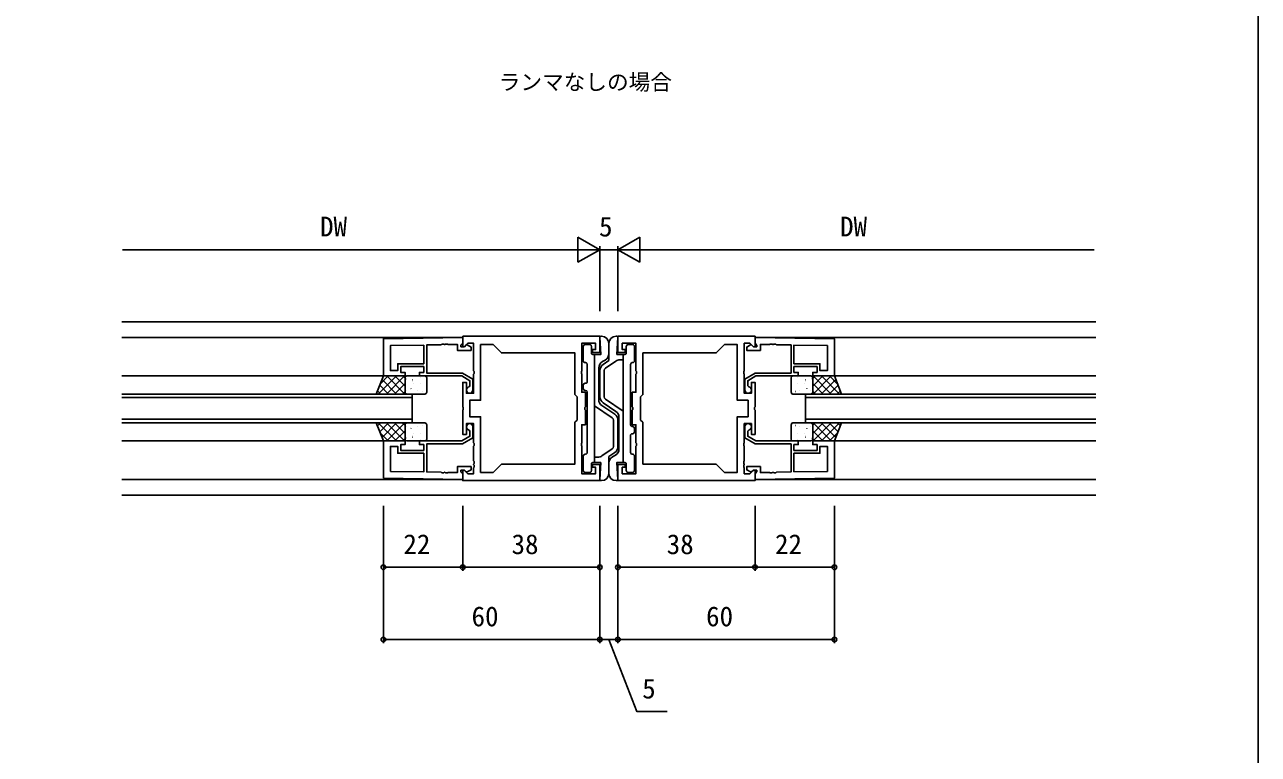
# Model space of a CAD drawing. Units: millimetres, scale not verified. Extents: x -437 to 438, y -681 to 679.
# Drawn here: x 96.4 to 438.3, y -131 to 71.1 of the extents above; entities that cross this region are included whole.
import ezdxf
from ezdxf.enums import TextEntityAlignment as Align

# ---------------------------------------------------------------- set-up
doc = ezdxf.new("R2010")
doc.units = ezdxf.units.MM
doc.header["$LTSCALE"] = 4
for name, color, linetype in [('0-1_USER1', 3, 'Continuous'), ('0-2_YKK_11', 7, 'Continuous'), ('0-3_YKK_12', 2, 'Continuous'), ('0-4_YKK_13', 4, 'Continuous'), ('0-6_YKK_D', 6, 'Continuous'), ('0-7_YKK_ZWAK', 7, 'Continuous')]:
    doc.layers.add(name, color=color, linetype=linetype)
doc.styles.add('ＭＳ ゴシック', font='')
doc.styles.get('ＭＳ ゴシック').set_extended_font_data('MS Gothic')

msp = doc.modelspace()

# ---------------------------------------------------------------- linework, layer by layer
at = {"layer": '0-2_YKK_11'}
for points in [[(217.799, -15.501), (195.799, -15.885), (195.799, -26.201), (201.799, -26.201), (201.799, -25.201), (200.599, -25.201), (200.599, -23.601), (206.999, -23.601), (206.999, -25.201), (205.799, -25.201), (205.799, -26.201), (217.547, -26.201), (219.799, -27.501), (219.799, -28.918), (219.549, -29.214)], [(220.599, -30.101), (220.599, -27.039), (217.762, -25.401), (207.799, -25.401), (207.799, -17.606), (211.841, -17.535), (212.022, -17.412), (212.572, -17.403), (212.757, -17.519), (212.841, -17.518), (213.022, -17.395), (213.572, -17.385), (213.757, -17.502), (216.299, -17.458), (216.299, -19.101), (220.099, -19.101), (220.099, -18.201), (219.06, -17.601), (218.749, -17.601), (218.249, -18.101), (217.299, -18.101), (217.299, -17.631), (217.499, -17.431), (217.799, -17.131), (217.799, -15.501)], [(217.799, -15.201), (255.799, -15.201), (255.799, -19.701), (253.799, -19.701), (253.799, -18.901), (254.599, -18.901), (254.599, -17.131), (250.799, -17.131), (250.799, -24.743), (250.679, -24.926), (250.679, -25.476), (250.799, -25.659), (250.799, -30.701), (251.799, -30.701), (251.799, -34.743), (251.679, -34.926), (251.679, -35.476), (251.799, -35.659), (251.799, -39.701), (250.799, -39.701), (250.799, -44.743), (250.679, -44.926), (250.679, -45.476), (250.799, -45.659), (250.799, -53.271), (254.599, -53.271), (254.599, -51.501), (253.799, -51.501), (253.799, -50.701), (255.799, -50.701), (255.799, -55.201), (217.799, -55.201), (217.799, -52.401), (218.169, -52.247), (219.193, -53.271), (220.799, -53.271), (220.799, -51.659), (220.919, -51.476), (220.919, -50.926), (220.799, -50.743)], [(220.799, -50.743), (220.799, -50.659), (220.919, -50.476), (220.919, -49.926), (220.799, -49.743), (220.799, -45.659), (220.919, -45.476), (220.919, -44.926), (220.799, -44.743), (220.799, -39.401), (218.799, -39.401), (218.799, -42.401), (217.799, -42.401), (217.799, -35.659), (217.919, -35.476), (217.919, -34.926), (217.799, -34.743), (217.799, -28.001), (218.799, -28.001), (218.799, -31.001), (220.799, -31.001), (220.799, -25.659), (220.919, -25.476), (220.919, -24.926), (220.799, -24.743), (220.799, -17.131), (219.193, -17.131), (218.169, -18.155), (217.799, -18.002), (217.799, -15.201)], [(298.799, -15.201), (260.799, -15.201), (260.799, -19.701), (262.799, -19.701), (262.799, -18.901), (261.999, -18.901), (261.999, -17.131), (265.799, -17.131), (265.799, -24.743), (265.919, -24.926), (265.919, -25.476), (265.799, -25.659), (265.799, -30.701), (264.799, -30.701), (264.799, -34.743), (264.919, -34.926), (264.919, -35.476), (264.799, -35.659), (264.799, -39.701), (265.799, -39.701), (265.799, -44.743), (265.919, -44.926), (265.919, -45.476), (265.799, -45.659), (265.799, -53.271), (261.999, -53.271), (261.999, -51.501), (262.799, -51.501), (262.799, -50.701), (260.799, -50.701), (260.799, -55.201), (298.799, -55.201), (298.799, -52.401), (298.429, -52.247), (297.405, -53.271), (295.799, -53.271), (295.799, -51.659), (295.679, -51.476), (295.679, -50.926), (295.799, -50.743)], [(295.799, -50.743), (295.799, -50.659), (295.679, -50.476), (295.679, -49.926), (295.799, -49.743), (295.799, -45.659), (295.679, -45.476), (295.679, -44.926), (295.799, -44.743), (295.799, -39.401), (297.799, -39.401), (297.799, -42.401), (298.799, -42.401), (298.799, -35.659), (298.679, -35.476), (298.679, -34.926), (298.799, -34.743), (298.799, -28.001), (297.799, -28.001), (297.799, -31.001), (295.799, -31.001), (295.799, -25.659), (295.679, -25.476), (295.679, -24.926), (295.799, -24.743), (295.799, -17.131), (297.405, -17.131), (298.429, -18.155), (298.799, -18.002), (298.799, -15.201)], [(295.999, -30.101), (295.999, -27.039), (298.836, -25.401), (308.799, -25.401), (308.799, -17.606), (304.757, -17.535), (304.576, -17.412), (304.026, -17.403), (303.841, -17.519), (303.757, -17.518), (303.576, -17.395), (303.026, -17.385), (302.841, -17.502), (300.299, -17.458), (300.299, -19.101), (296.499, -19.101), (296.499, -18.201), (297.538, -17.601), (297.849, -17.601), (298.349, -18.101), (299.299, -18.101), (299.299, -17.631), (299.099, -17.431), (298.799, -17.131), (298.799, -15.501)], [(298.799, -15.501), (320.799, -15.885), (320.799, -26.201), (314.799, -26.201), (314.799, -25.201), (315.999, -25.201), (315.999, -23.601), (309.599, -23.601), (309.599, -25.201), (310.799, -25.201), (310.799, -26.201), (299.051, -26.201), (296.799, -27.501), (296.799, -28.918), (297.049, -29.214)], [(195.799, -54.517), (217.799, -54.901), (217.799, -53.271), (217.499, -52.971), (217.299, -52.771), (217.299, -52.301), (218.249, -52.301), (218.749, -52.801), (219.06, -52.801), (220.099, -52.201), (220.099, -51.301), (216.299, -51.301), (216.299, -52.945), (213.757, -52.9), (213.572, -53.017), (213.022, -53.007), (212.841, -52.884), (212.757, -52.883), (212.572, -53), (212.022, -52.99), (211.841, -52.867), (207.799, -52.796), (207.799, -45.001), (217.762, -45.001), (220.599, -43.363), (220.599, -40.301)], [(295.999, -40.301), (295.999, -43.363), (298.836, -45.001), (308.799, -45.001), (308.799, -52.796), (304.757, -52.867), (304.576, -52.99), (304.026, -53), (303.841, -52.883), (303.757, -52.884), (303.576, -53.007), (303.026, -53.017), (302.841, -52.9), (300.299, -52.945), (300.299, -51.301), (296.499, -51.301), (296.499, -52.201), (297.538, -52.801), (297.849, -52.801), (298.349, -52.301), (299.299, -52.301), (299.299, -52.771), (299.099, -52.971), (298.799, -53.271), (298.799, -54.901)], [(219.549, -41.189), (219.799, -41.484), (219.799, -42.901), (217.547, -44.201), (205.799, -44.201), (205.799, -45.201), (206.999, -45.201), (206.999, -46.801), (200.599, -46.801), (200.599, -45.201), (201.799, -45.201), (201.799, -44.201), (195.799, -44.201), (195.799, -54.517)], [(298.799, -54.901), (320.799, -54.517), (320.799, -44.201), (314.799, -44.201), (314.799, -45.201), (315.999, -45.201), (315.999, -46.801), (309.599, -46.801), (309.599, -45.201), (310.799, -45.201), (310.799, -44.201), (299.051, -44.201), (296.799, -42.901), (296.799, -41.484), (297.049, -41.189)]]:
    msp.add_lwpolyline(points, dxfattribs=at)
for points in [[(206.999, -17.62), (197.729, -17.782), (197.729, -24.701), (199.799, -24.701), (199.799, -22.801), (206.999, -22.801)], [(228.529, -50.601), (248.869, -50.601), (248.869, -39.031), (249.499, -38.401), (249.499, -32.001), (248.869, -31.371), (248.869, -19.801), (228.529, -19.801), (226.229, -17.501), (222.729, -17.501), (222.729, -32.931), (219.729, -32.931), (219.729, -37.471), (222.729, -37.471), (222.729, -52.901), (226.229, -52.901)], [(288.069, -50.601), (267.729, -50.601), (267.729, -39.031), (267.099, -38.401), (267.099, -32.001), (267.729, -31.371), (267.729, -19.801), (288.069, -19.801), (290.369, -17.501), (293.869, -17.501), (293.869, -32.931), (296.869, -32.931), (296.869, -37.471), (293.869, -37.471), (293.869, -52.901), (290.369, -52.901)], [(318.869, -17.782), (309.599, -17.62), (309.599, -22.801), (316.799, -22.801), (316.799, -24.701), (318.869, -24.701)], [(197.729, -52.62), (206.999, -52.782), (206.999, -47.601), (199.799, -47.601), (199.799, -45.701), (197.729, -45.701)], [(309.599, -52.782), (318.869, -52.62), (318.869, -45.701), (316.799, -45.701), (316.799, -47.601), (309.599, -47.601)]]:
    msp.add_lwpolyline(points, close=True, dxfattribs=at)
for centre, start, end in [((219.699, -30.101), 99.59407, 0), ((296.899, -30.101), 180, 80.40593), ((219.699, -40.301), 360, 260.40593), ((296.899, -40.301), 279.59407, 180)]:
    msp.add_arc(centre, 0.9, start, end, dxfattribs=at)
at = {"layer": '0-3_YKK_12'}
for p, q in [((123.301, -11.201), (393.301, -11.201)), ((123.301, -15.501), (217.799, -15.501)), ((393.301, -15.501), (298.799, -15.501)), ((123.301, -26.201), (195.801, -26.201)), ((393.301, -26.201), (320.801, -26.201)), ((123.301, -31.201), (203.799, -31.201)), ((203.799, -32.201), (123.301, -32.201)), ((203.799, -39.201), (203.799, -31.201)), ((203.803, -38.201), (203.803, -31.801)), ((312.795, -31.201), (393.301, -31.201)), ((393.301, -32.201), (312.795, -32.201)), ((312.795, -38.996), (312.795, -32.596)), ((312.796, -32.596), (312.796, -38.996)), ((312.799, -39.201), (312.799, -31.201)), ((123.301, -38.201), (203.799, -38.201)), ((203.799, -39.201), (123.301, -39.201)), ((312.795, -38.201), (393.301, -38.201)), ((393.301, -39.201), (312.795, -39.201)), ((123.301, -44.201), (195.801, -44.201)), ((393.301, -44.201), (320.801, -44.201)), ((123.301, -54.901), (217.799, -54.901)), ((393.301, -54.901), (298.799, -54.901)), ((123.301, -59.201), (393.301, -59.2))]:
    msp.add_line(p, q, dxfattribs=at)
at = {"layer": '0-4_YKK_13'}
for p, q in [((256.1, -15.201), (256.3, -15.201)), ((260.5, -15.201), (260.3, -15.201)), ((260.5, -20.201), (260.8, -15.52)), ((251.2, -22.001), (251.2, -18.001)), ((253, -17.501), (251.7, -17.501)), ((253.5, -19.901), (253.5, -18.001)), ((254.3, -50.201), (254.3, -20.201)), ((258.3, -17.201), (258.3, -21.901)), ((258.3, -17.201), (258.3, -20.044)), ((262.8, -20.201), (260.5, -20.201)), ((262.3, -20.201), (262.3, -50.201)), ((263.1, -19.901), (263.1, -18.001)), ((263.6, -17.501), (264.9, -17.501)), ((265.4, -22.001), (265.4, -18.001)), ((251.8, -22.501), (251.7, -22.501)), ((252.3, -23.001), (252.3, -27.701)), ((257.292, -21.78), (256.508, -22.228)), ((256.677, -23.003), (258.3, -21.901)), ((257.35, -23.998), (260.219, -22.047)), ((261.344, -21.701), (262.3, -21.701)), ((264.3, -23.001), (264.3, -39.701)), ((264.8, -22.501), (264.9, -22.501)), ((194.397, -31.201), (199.397, -26.201)), ((194.897, -28.456), (197.152, -26.201)), ((195.421, -27.147), (199.475, -31.201)), ((196.642, -31.201), (201.642, -26.201)), ((196.72, -26.201), (201.72, -31.201)), ((198.965, -26.201), (201.799, -29.035)), ((201.21, -26.201), (201.799, -26.79)), ((201.799, -26.701), (201.799, -30.701)), ((201.987, -27.012), (202.011, -27.056)), ((207.299, -26.201), (202.299, -26.201)), ((203.766, -27.227), (203.855, -27.273)), ((206.081, -26.484), (206.089, -26.491)), ((206.518, -26.201), (206.525, -26.214)), ((207.799, -30.701), (207.799, -26.701)), ((255.5, -32.745), (255.5, -23.965)), ((255.801, -31.939), (255.8, -24.658)), ((257.001, -31.943), (257, -24.66)), ((308.799, -30.701), (308.799, -26.701)), ((309.299, -26.201), (314.299, -26.201)), ((310.08, -26.201), (310.073, -26.214)), ((310.516, -26.484), (310.509, -26.491)), ((312.832, -27.227), (312.743, -27.273)), ((314.61, -27.012), (314.586, -27.056)), ((317.633, -26.201), (314.799, -29.035)), ((315.388, -26.201), (314.799, -26.79)), ((314.799, -26.701), (314.799, -30.701)), ((319.878, -26.201), (314.878, -31.201)), ((319.955, -31.201), (314.955, -26.201)), ((321.177, -27.147), (317.123, -31.201)), ((322.2, -31.201), (317.2, -26.201)), ((321.701, -28.456), (319.446, -26.201)), ((194.138, -30.354), (194.984, -31.201)), ((194.779, -28.751), (197.229, -31.201)), ((198.887, -31.201), (201.799, -28.289)), ((201.132, -31.201), (201.799, -30.534)), ((202.339, -30.323), (202.347, -30.329)), ((203.445, -29.68), (203.469, -29.724)), ((203.877, -27.604), (203.901, -27.647)), ((204.061, -28.27), (204.069, -28.276)), ((205.335, -30.271), (205.359, -30.315)), ((206.069, -28.247), (206.093, -28.29)), ((206.527, -30.478), (206.534, -30.485)), ((251.199, -29.701), (251.199, -28.701)), ((251.8, -28.201), (251.699, -28.201)), ((251.699, -30.201), (251.8, -30.201)), ((252.3, -47.401), (252.3, -30.701)), ((310.071, -30.478), (310.063, -30.485)), ((310.529, -28.247), (310.505, -28.29)), ((311.263, -30.271), (311.239, -30.315)), ((312.536, -28.27), (312.529, -28.276)), ((312.721, -27.604), (312.697, -27.647)), ((313.153, -29.68), (313.129, -29.724)), ((314.258, -30.323), (314.251, -30.329)), ((317.71, -31.201), (314.799, -28.289)), ((315.465, -31.201), (314.799, -30.534)), ((321.819, -28.751), (319.368, -31.201)), ((322.46, -30.354), (321.613, -31.201)), ((202.299, -31.201), (207.299, -31.201)), ((207.526, -30.914), (207.55, -30.958)), ((256.677, -33.593), (260.224, -36.003)), ((257.351, -32.604), (262.3, -35.97)), ((309.071, -30.914), (309.048, -30.958)), ((314.299, -31.201), (309.299, -31.201)), ((259.249, -37.798), (254.3, -34.432)), ((259.923, -36.809), (256.376, -34.399)), ((194.138, -40.048), (194.984, -39.201)), ((194.397, -39.201), (199.397, -44.201)), ((194.779, -41.651), (197.229, -39.201)), ((195.421, -43.255), (199.475, -39.201)), ((196.642, -39.201), (201.642, -44.201)), ((196.72, -44.201), (201.72, -39.201)), ((198.887, -39.201), (201.799, -42.113)), ((201.132, -39.201), (201.799, -39.868)), ((201.799, -43.701), (201.799, -39.701)), ((202.299, -39.201), (207.299, -39.201)), ((202.339, -40.08), (202.347, -40.073)), ((203.445, -40.722), (203.469, -40.678)), ((205.335, -40.131), (205.359, -40.087)), ((206.527, -39.924), (206.534, -39.917)), ((207.526, -39.488), (207.55, -39.444)), ((207.799, -39.701), (207.799, -43.701)), ((259.599, -38.46), (259.6, -45.743)), ((260.799, -38.463), (260.8, -45.745)), ((261.1, -37.657), (261.1, -46.437)), ((264.901, -40.201), (264.8, -40.201)), ((265.401, -40.701), (265.401, -41.701)), ((308.799, -39.701), (308.799, -43.701)), ((309.071, -39.488), (309.048, -39.444)), ((314.299, -39.201), (309.299, -39.201)), ((310.071, -39.924), (310.063, -39.917)), ((311.263, -40.131), (311.239, -40.087)), ((313.153, -40.722), (313.129, -40.678)), ((314.258, -40.08), (314.251, -40.073)), ((317.71, -39.201), (314.799, -42.113)), ((315.465, -39.201), (314.799, -39.868)), ((314.799, -43.701), (314.799, -39.701)), ((319.878, -44.201), (314.878, -39.201)), ((319.955, -39.201), (314.955, -44.201)), ((321.177, -43.255), (317.123, -39.201)), ((322.2, -39.201), (317.2, -44.201)), ((321.819, -41.651), (319.368, -39.201)), ((322.46, -40.048), (321.613, -39.201)), ((194.897, -41.946), (197.152, -44.201)), ((198.965, -44.201), (201.799, -41.367)), ((201.21, -44.201), (201.799, -43.612)), ((201.987, -43.39), (202.011, -43.346)), ((207.299, -44.201), (202.299, -44.201)), ((203.766, -43.175), (203.855, -43.129)), ((203.877, -42.799), (203.901, -42.755)), ((204.061, -42.132), (204.069, -42.126)), ((206.069, -42.156), (206.093, -42.112)), ((206.081, -43.918), (206.089, -43.912)), ((206.518, -44.201), (206.525, -44.188)), ((264.3, -47.401), (264.3, -42.701)), ((264.8, -42.201), (264.901, -42.201)), ((309.299, -44.201), (314.299, -44.201)), ((310.08, -44.201), (310.073, -44.188)), ((310.529, -42.156), (310.505, -42.112)), ((310.516, -43.918), (310.509, -43.912)), ((312.536, -42.132), (312.529, -42.126)), ((312.721, -42.799), (312.697, -42.755)), ((312.832, -43.175), (312.743, -43.129)), ((314.61, -43.39), (314.586, -43.346)), ((317.633, -44.201), (314.799, -41.367)), ((315.388, -44.201), (314.799, -43.612)), ((321.701, -41.946), (319.446, -44.201)), ((259.25, -46.404), (256.381, -48.355)), ((259.923, -47.399), (258.3, -48.501)), ((251.2, -48.401), (251.2, -52.401)), ((251.8, -47.901), (251.7, -47.901)), ((253.5, -50.501), (253.5, -52.401)), ((253.8, -50.201), (256.1, -50.201)), ((255.256, -48.701), (254.3, -48.701)), ((256.1, -50.201), (255.8, -54.882)), ((258.3, -53.201), (258.3, -48.501)), ((258.3, -53.201), (258.3, -50.359)), ((259.308, -48.622), (260.092, -48.174)), ((263.1, -50.501), (263.1, -52.401)), ((264.8, -47.901), (264.9, -47.901)), ((265.4, -48.401), (265.4, -52.401)), ((253, -52.901), (251.7, -52.901)), ((263.6, -52.901), (264.9, -52.901)), ((256.1, -55.201), (256.3, -55.201)), ((260.5, -55.201), (260.3, -55.201))]:
    msp.add_line(p, q, dxfattribs=at)
for points in [[(253.8, -20.201), (256.1, -20.201), (255.8, -15.521)], [(262.8, -50.201), (260.5, -50.201), (260.8, -54.882)]]:
    msp.add_lwpolyline(points, dxfattribs=at)
for points in [[(193.799, -31.201), (195.799, -26.201), (201.799, -26.201), (201.799, -31.201)], [(322.799, -31.201), (320.799, -26.201), (314.799, -26.201), (314.799, -31.201)], [(193.799, -39.201), (195.799, -44.201), (201.799, -44.201), (201.799, -39.201)], [(322.799, -39.201), (320.799, -44.201), (314.799, -44.201), (314.799, -39.201)]]:
    msp.add_lwpolyline(points, close=True, dxfattribs=at)
for centre, radius, start, end in [((256.1, -15.501), 0.3, 90, 183.65976), ((256.3, -17.201), 2, 360, 90), ((260.3, -17.201), 2, 90, 180), ((260.5, -15.501), 0.3, 356.34024, 90), ((251.7, -18.001), 0.5, 89.99641, 179.99641), ((253, -18.001), 0.5, 359.99641, 89.99641), ((253.8, -19.901), 0.3, 179.99641, 270), ((256.3, -20.044), 2, 299.74538, 360), ((262.8, -19.901), 0.3, 270, 0.00359), ((263.6, -18.001), 0.5, 90.00359, 180.00359), ((264.9, -18.001), 0.5, 0.00359, 90.00359), ((251.7, -22.001), 0.5, 179.99641, 270), ((251.8, -23.001), 0.5, 360, 89.99997), ((257.5, -23.965), 2, 119.74538, 180), ((257.8, -24.657), 2, 124.16806, 180.00289), ((261.344, -23.701), 2, 90, 124.21613), ((264.8, -23.001), 0.5, 90, 180), ((264.9, -22.001), 0.5, 270, 0.00359), ((202.299, -26.701), 0.5, 90, 180), ((207.299, -26.701), 0.5, 0, 90), ((257.8, -24.659), 0.8, 124.21613, 180.00289), ((309.299, -26.701), 0.5, 90, 180), ((314.299, -26.701), 0.5, 0, 90), ((202.299, -30.701), 0.5, 180, 270), ((207.299, -30.701), 0.5, 270, 0), ((251.699, -28.701), 0.5, 89.99641, 179.99641), ((251.699, -29.701), 0.5, 179.99641, 269.99641), ((251.8, -27.701), 0.5, 269.99641, 360), ((251.8, -30.701), 0.5, 0, 89.97137), ((309.299, -30.701), 0.5, 180, 270), ((314.299, -30.701), 0.5, 270, 0), ((257.5, -32.745), 2, 180, 235.81101), ((257.801, -31.939), 2, 180.00289, 235.81101), ((257.801, -31.943), 0.8, 180.00289, 235.78387), ((258.799, -38.464), 2, 0.00289, 55.81101), ((259.1, -37.657), 2, 0, 55.81101), ((202.299, -39.701), 0.5, 90, 180), ((207.299, -39.701), 0.5, 0, 90), ((258.799, -38.46), 0.8, 0.00289, 55.78387), ((264.8, -39.701), 0.5, 180, 269.97137), ((264.901, -40.701), 0.5, 359.99641, 89.99641), ((309.299, -39.701), 0.5, 90, 180), ((314.299, -39.701), 0.5, 0, 90), ((202.299, -43.701), 0.5, 180, 270), ((207.299, -43.701), 0.5, 270, 0), ((264.8, -42.701), 0.5, 89.99641, 180), ((264.901, -41.701), 0.5, 269.99641, 359.99641), ((309.299, -43.701), 0.5, 180, 270), ((314.299, -43.701), 0.5, 270, 0), ((251.8, -47.401), 0.5, 270, 0), ((258.8, -45.743), 0.8, 304.21613, 0.00289), ((258.8, -45.745), 2, 304.16806, 0.00289), ((259.1, -46.437), 2, 299.74538, 0), ((264.8, -47.401), 0.5, 180, 269.99997), ((251.7, -48.401), 0.5, 90, 180.00359), ((253.8, -50.501), 0.3, 90, 180.00359), ((255.256, -46.701), 2, 270, 304.21613), ((260.3, -50.359), 2, 119.74538, 180), ((262.8, -50.501), 0.3, 359.99641, 90), ((264.9, -48.401), 0.5, 359.99641, 90), ((251.7, -52.401), 0.5, 180.00359, 270.00359), ((253, -52.401), 0.5, 270.00359, 0.00359), ((256.3, -53.201), 2, 270, 0), ((260.3, -53.201), 2, 180, 270), ((263.6, -52.401), 0.5, 179.99641, 269.99641), ((264.9, -52.401), 0.5, 269.99641, 359.99641), ((256.1, -54.901), 0.3, 176.34024, 270), ((260.5, -54.901), 0.3, 270, 3.65976)]:
    msp.add_arc(centre, radius, start, end, dxfattribs=at)
at = {"layer": '0-6_YKK_D'}
for p, q in [((255.798, 8.8), (249.736, 12.3)), ((249.736, 12.3), (249.736, 5.3)), ((260.799, 8.8), (266.861, 12.3)), ((266.861, 5.3), (266.861, 12.3)), ((123.505, 8.8), (248.798, 8.8)), ((255.798, 8.8), (243.674, 8.8)), ((255.798, 8.8), (249.736, 5.3)), ((255.798, -8.201), (255.798, 9.8)), ((255.798, -8.201), (255.798, 9.8)), ((255.798, 8.8), (260.799, 8.8)), ((260.799, -8.201), (260.799, 9.8)), ((260.799, -8.201), (260.799, 9.8)), ((260.799, 8.8), (266.861, 5.3)), ((260.799, 8.8), (272.923, 8.8)), ((392.763, 8.8), (267.799, 8.8)), ((195.799, -62.201), (195.799, -100.201)), ((195.799, -62.201), (195.799, -80.201)), ((217.799, -62.201), (217.799, -80.201)), ((217.799, -62.201), (217.799, -80.201)), ((255.799, -62.201), (255.799, -100.201)), ((255.8, -62.201), (255.8, -80.201)), ((255.8, -62.201), (255.8, -100.201)), ((260.8, -62.2), (260.8, -100.201)), ((260.8, -62.2), (260.8, -100.201)), ((260.8, -62.2), (260.8, -80.201)), ((298.799, -62.2), (298.799, -80.201)), ((298.799, -62.2), (298.799, -80.201)), ((320.799, -62.2), (320.799, -100.201)), ((320.799, -62.2), (320.799, -80.201)), ((195.799, -79.201), (217.799, -79.201)), ((217.799, -79.201), (255.8, -79.201)), ((260.8, -79.201), (298.799, -79.201)), ((298.799, -79.201), (320.799, -79.201)), ((255.799, -99.201), (195.799, -99.201)), ((255.8, -99.201), (260.8, -99.201)), ((260.8, -99.201), (320.799, -99.201))]:
    msp.add_line(p, q, dxfattribs=at)
msp.add_lwpolyline([(258.3, -99.201), (266.085, -119.201), (274.431, -119.201)], dxfattribs=at)
for centre in [(195.799, -79.201), (217.799, -79.201), (217.799, -79.201), (255.8, -79.201), (260.8, -79.201), (298.799, -79.201), (298.799, -79.201), (320.799, -79.201), (195.799, -99.201), (255.799, -99.201), (255.8, -99.201), (260.8, -99.201), (260.8, -99.201), (320.799, -99.201)]:
    msp.add_circle(centre, 0.637, dxfattribs=at)
at = {"layer": '0-7_YKK_ZWAK'}
msp.add_lwpolyline([(-436.7, -681.2), (438.3, -681.2), (438.3, 643.8)], dxfattribs=at)

# ---------------------------------------------------------------- texts
at = {"layer": '0-1_USER1', "style": 'ＭＳ ゴシック'}
msp.add_text('ランマなしの場合', height=4.399, dxfattribs=at).set_placement((227.783, 51.715), align=Align.BOTTOM_LEFT)
at = {"layer": '0-6_YKK_D', "style": 'ＭＳ ゴシック'}
for s, p in [('DW', (178.247, 10.8)), ('5', (255.571, 10.8)), ('DW', (322.376, 10.8)), ('22', (201.344, -77.201)), ('38', (231.323, -77.201)), ('38', (274.323, -77.201)), ('22', (304.344, -77.201)), ('60', (220.238, -97.201)), ('60', (285.238, -97.201)), ('5', (267.531, -117.201))]:
    msp.add_text(s, height=5.499, dxfattribs=at).set_placement(p, align=Align.BOTTOM_LEFT)

doc.saveas('drawing.dxf')
